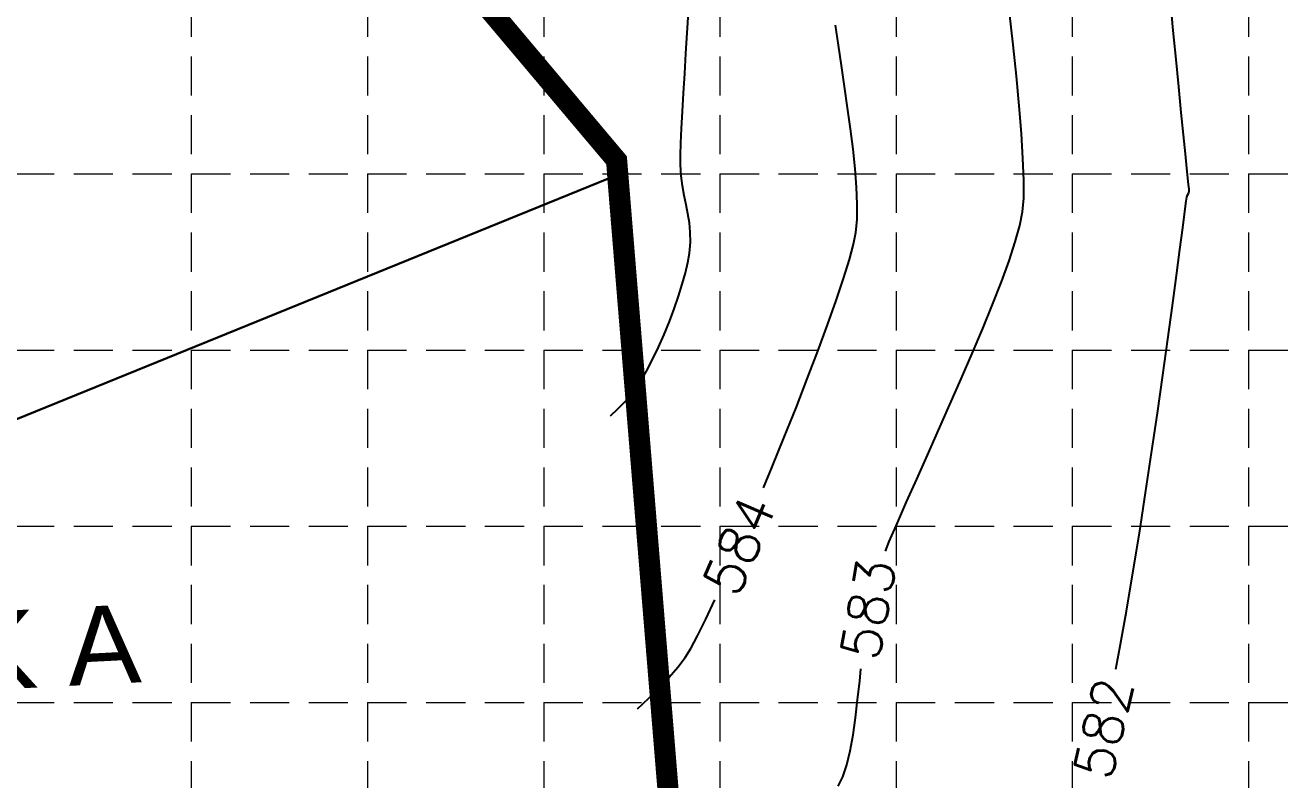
# Model space of a CAD drawing. Header units: inches. Extents: x 2547543 to 2548696, y 7125653 to 7126375.
# Drawn here: x 2548228.6 to 2548357.7, y 7126060.5 to 7126137.6 of the extents above; entities that cross this region are included whole.
import ezdxf

# ---------------------------------------------------------------- set-up
doc = ezdxf.new("R2010")
doc.units = ezdxf.units.IN
doc.header["$MEASUREMENT"] = 0
doc.linetypes.add('HIDDEN', pattern=[0.375, 0.25, -0.125])
for name, color, linetype in [('CONT-MJR', 6, 'Continuous'), ('CONT-MNR', 14, 'Continuous'), ('GRID', 254, 'HIDDEN'), ('LIMITS OF DISTURBANCE', 1, 'HIDDEN'), ('V-AREA', 6, 'Continuous'), ('V-PROP-SUBD-IDEN-N', 7, 'Continuous'), ('V-PROP-SUBD-N', 7, 'Continuous')]:
    doc.layers.add(name, color=color, linetype=linetype)
doc.styles.add('L80', font='simplex', dxfattribs={"height": 3.2})
doc.styles.get("Standard").update_dxf_attribs({"font": 'ARIAL.TTF'})

msp = doc.modelspace()

# ---------------------------------------------------------------- linework, layer by layer
at = {"layer": 'CONT-MJR', "color": 35, "extrusion": (0.998211618271743, -0.05977930367032012, 0), "elevation": 2117743.426408497}
msp.add_lwpolyline([(7265727.90369348, 585.0000000000009), (7265729.987020735, 585.0000000000009)], dxfattribs=at)
at = {"layer": 'CONT-MJR', "color": 35, "extrusion": (0.998074186053332, -0.06203159786736852, 0), "elevation": 2101343.051882171}
msp.add_lwpolyline([(7270485.953213707, 585), (7270488.055757533, 585)], dxfattribs=at)
at = {"layer": 'CONT-MJR', "color": 35, "elevation": 585}
for points in [[(2548295.986890544, 7126132.61146849), (2548296.117076227, 7126134.68279021)], [(2548295.863066105, 7126130.613386016), (2548295.986890544, 7126132.61146849)], [(2548295.658992047, 7126127.021203795), (2548295.751725682, 7126128.734609035)], [(2548295.55383623, 7126124.274773517), (2548295.590987972, 7126125.519236539)], [(2548295.553659592, 7126123.333880977), (2548295.55383623, 7126124.274773517)], [(2548296.467825815, 7126117.364772354), (2548296.318325673, 7126118.293698601)], [(2548296.564775912, 7126115.378586285), (2548296.558251608, 7126116.40171174)], [(2548296.462571589, 7126114.269465511), (2548296.564775912, 7126115.378586285)], [(2548295.356119647, 7126109.876247018), (2548295.737284759, 7126111.110264398)], [(2548294.916567192, 7126108.590740161), (2548295.356119647, 7126109.876247018)], [(2548294.425415839, 7126107.277135249), (2548294.916567192, 7126108.590740161)], [(2548290.77508372, 7126100.11536599), (2548291.433271137, 7126101.106339465)], [(2548289.162395151, 7126098.37499379), (2548290.166150025, 7126099.396327604)]]:
    msp.add_lwpolyline(points, dxfattribs=at)
at = {"layer": 'CONT-MJR', "color": 35, "extrusion": (0.9982486087267628, -0.05915839057211335, 0), "elevation": 2122262.381835322}
msp.add_lwpolyline([(7264401.170305124, 585.0000000000009), (7264403.052378352, 585.0000000000009)], dxfattribs=at)
at = {"layer": 'CONT-MJR', "color": 35, "extrusion": (0.9989765848150178, -0.04523033264661629, 0), "elevation": 2223370.598867722}
msp.add_lwpolyline([(7234092.791432356, 585), (7234094.294938321, 585)], dxfattribs=at)
at = {"layer": 'CONT-MJR', "color": 35, "extrusion": (0.9980109762421588, 0.063040394194303, 0), "elevation": 2992460.557306441}
msp.add_lwpolyline([(6951302.59954437, 585), (6951303.749042291, 585)], dxfattribs=at)
at = {"layer": 'CONT-MJR', "color": 35, "extrusion": (0.9915581902237264, 0.1296624671994512, 0), "elevation": 3450773.98348325}
msp.add_lwpolyline([(6735545.460042912, 585.0000000000009), (6735546.520690227, 585.0000000000009)], dxfattribs=at)
at = {"layer": 'CONT-MJR', "color": 35, "extrusion": (0.9840114449327054, 0.1781052392307685, 0), "elevation": 3776751.70603798}
msp.add_lwpolyline([(6558318.930113797, 585), (6558319.928177388, 585)], dxfattribs=at)
at = {"layer": 'CONT-MJR', "color": 35, "extrusion": (0.9794658349560675, 0.2016102134164175, 0), "elevation": 3932667.416820319}
msp.add_lwpolyline([(6466027.778808733, 585.0000000000005), (6466028.736931933, 585.0000000000005)], dxfattribs=at)
at = {"layer": 'CONT-MJR', "color": 35, "extrusion": (0.9806619319474816, 0.1957094152794725, 0), "elevation": 3893665.635176015}
msp.add_lwpolyline([(6489587.35076641, 585.0000000000009), (6489588.289644862, 585.0000000000009)], dxfattribs=at)
at = {"layer": 'CONT-MJR', "color": 35, "extrusion": (0.9956208748437878, 0.09348301222837697, 0), "elevation": 3203308.075409936}
msp.add_lwpolyline([(6856687.807794344, 585.0000000000009), (6856688.77509087, 585.0000000000009)], dxfattribs=at)
at = {"layer": 'CONT-MJR', "color": 35, "extrusion": (0.9848675824993258, -0.1733085253007872, 0), "elevation": 1274718.221418502}
msp.add_lwpolyline([(7459919.48150875, 585.0000000000005), (7459920.435139942, 585.0000000000005)], dxfattribs=at)
at = {"layer": 'CONT-MJR', "color": 35, "extrusion": (0.9745499025097358, -0.2241706660521505, 0), "elevation": 885976.3364902027}
msp.add_lwpolyline([(7516005.240978585, 585.0000000000005), (7516006.329546934, 585.0000000000005)], dxfattribs=at)
at = {"layer": 'CONT-MJR', "color": 35, "extrusion": (0.9647931438535359, -0.2630098659237152, 0), "elevation": 584340.7281753907}
msp.add_lwpolyline([(7545450.06171884, 585.0000000000009), (7545451.263154086, 585.0000000000009)], dxfattribs=at)
at = {"layer": 'CONT-MJR', "color": 35, "extrusion": (0.9263690879036034, -0.3766169313462234, 0), "elevation": -323151.4725763621}
msp.add_lwpolyline([(7561134.902194451, 585), (7561136.325289815, 585)], dxfattribs=at)
at = {"layer": 'CONT-MJR', "color": 35, "extrusion": (0.9147568122351807, -0.404004918867742, 0), "elevation": -547912.6647821423}
msp.add_lwpolyline([(7548175.815869, 585.0000000000005), (7548177.236603728, 585.0000000000005)], dxfattribs=at)
at = {"layer": 'CONT-MJR', "color": 35, "extrusion": (0.901077255147123, -0.4336585987346807, 0), "elevation": -794087.4149303571}
msp.add_lwpolyline([(7526258.738944113, 585.0000000000009), (7526260.134552055, 585.0000000000009)], dxfattribs=at)
at = {"layer": 'CONT-MJR', "color": 35, "extrusion": (0.8842292780039719, -0.4670530846922807, 0), "elevation": -1074993.552245443}
msp.add_lwpolyline([(7491295.888681366, 585.0000000000009), (7491297.236841835, 585.0000000000009)], dxfattribs=at)
at = {"layer": 'CONT-MJR', "color": 35, "extrusion": (0.862492666077222, -0.5060695613875682, 0), "elevation": -1408420.189064909}
msp.add_lwpolyline([(7435822.669865788, 585), (7435823.948976869, 585)], dxfattribs=at)
at = {"layer": 'CONT-MJR', "color": 35, "extrusion": (0.7631158662208264, -0.6462616921356532, 0), "elevation": -2660684.396673942}
msp.add_lwpolyline([(7084901.828433008, 585), (7084902.77067313, 585)], dxfattribs=at)
at = {"layer": 'CONT-MJR', "color": 35, "extrusion": (0.6892889185528216, -0.7244865676879605, 0), "elevation": -3406255.071798774}
msp.add_lwpolyline([(6758140.872912062, 585), (6758141.91114058, 585)], dxfattribs=at)
at = {"layer": 'CONT-MNR', "color": 35}
for points, elevation in [([(2548345.893471857, 7126137.032804344), (2548345.599712403, 7126140.078020265)], 582), ([(2548311.9967755, 7126133.438044328), (2548311.68341141, 7126135.536582701)], 584), ([(2548312.922670255, 7126126.990648702), (2548312.630054141, 7126129.132155618)], 584), ([(2548313.181071942, 7126124.900662364), (2548312.922670255, 7126126.990648702)], 584), ([(2548347.1357246, 7126124.433452896), (2548346.943270176, 7126126.361401344)], 582), ([(2548330.612884956, 7126119.88473945), (2548330.623326062, 7126121.728697493)], 583), ([(2548347.421306594, 7126121.5854919), (2548347.382479865, 7126121.972990748)], 582), ([(2548347.458136891, 7126121.296869067), (2548347.421306594, 7126121.5854919)], 582), ([(2548347.499060001, 7126121.031666754), (2548347.458136891, 7126121.296869067)], 582), ([(2548347.52609997, 7126120.794120723), (2548347.499060001, 7126121.031666754)], 582), ([(2548347.521280843, 7126120.588466739), (2548347.52609997, 7126120.794120723)], 582), ([(2548347.084535199, 7126118.527695257), (2548347.223243714, 7126119.589623613)], 582), ([(2548347.223243714, 7126119.589623613), (2548347.277632927, 7126119.982115231)], 582), ([(2548330.223925624, 7126117.096432235), (2548330.501711092, 7126118.482132996)], 583), ([(2548313.242955961, 7126115.196452025), (2548313.482141341, 7126116.375799254)], 584), ([(2548329.75478015, 7126115.419974737), (2548330.223925624, 7126117.096432235)], 583), ([(2548346.579094562, 7126114.660612544), (2548346.867740957, 7126116.862601217)], 582), ([(2548312.812488481, 7126113.616639353), (2548313.242955961, 7126115.196452025)], 584), ([(2548312.21118809, 7126111.685369578), (2548312.812488481, 7126113.616639353)], 584), ([(2548346.224829589, 7126111.98800029), (2548346.579094562, 7126114.660612544)], 582), ([(2548328.335972201, 7126111.349802216), (2548329.117665423, 7126113.491513674)], 583), ([(2548327.433091235, 7126109.03359353), (2548328.335972201, 7126111.349802216)], 583), ([(2548326.432413282, 7126106.581640787), (2548327.433091235, 7126109.03359353)], 583), ([(2548345.344378212, 7126105.49598925), (2548345.811179614, 7126108.911035508)], 582), ([(2548308.506641228, 7126101.425886219), (2548309.586781358, 7126104.272901019)], 584), ([(2548321.919546684, 7126096.191452649), (2548323.077505042, 7126098.79884992)], 583), ([(2548304.936495842, 7126092.442382731), (2548306.16104928, 7126095.461618736)], 584), ([(2548319.684491076, 7126091.189476657), (2548320.78074511, 7126093.642077172)], 583), ([(2548342.431274906, 7126085.669022653), (2548343.070329823, 7126089.780410506)], 582), ([(2548317.713188644, 7126086.729613191), (2548318.654175336, 7126088.872404272)], 583), ([(2548341.776470012, 7126081.617179638), (2548342.431274906, 7126085.669022653)], 582), ([(2548298.15286971, 7126076.895060388), (2548299.072581592, 7126078.847336447)], 584), ([(2548340.444544588, 7126073.957212331), (2548341.112148714, 7126077.691152513)], 582), ([(2548340.023981658, 7126071.758019378), (2548340.444544588, 7126073.957212331)], 582), ([(2548294.406208695, 7126070.959895751), (2548295.28881852, 7126071.99110988)], 584), ([(2548313.859126892, 7126070.553656619), (2548313.988696436, 7126071.798013567)], 583), ([(2548313.430343449, 7126066.814231442), (2548313.653607974, 7126068.658511384)], 583), ([(2548311.678608702, 7126059.803544829), (2548312.148841839, 7126060.773041006)], 583)]:
    msp.add_lwpolyline(points, dxfattribs=dict(at, elevation=elevation))
at = {"layer": 'CONT-MNR', "color": 35, "extrusion": (0.9938075844662735, 0.1111147382542523, 0), "elevation": 3324367.914057591}
msp.add_lwpolyline([(6798850.597929595, 583.0000000000009), (6798853.905526365, 583.0000000000009)], dxfattribs=at)
at = {"layer": 'CONT-MNR', "color": 35, "extrusion": (0.9896282839196704, 0.143651869692699, 0), "elevation": 3545564.011660572}
msp.add_lwpolyline([(6686155.544165521, 584.0000000000005), (6686157.583690998, 584.0000000000005)], dxfattribs=at)
at = {"layer": 'CONT-MNR', "color": 35, "extrusion": (0.995289831209536, 0.0969440657848298, 0), "elevation": 3227179.451477014}
msp.add_lwpolyline([(6845521.73179919, 582), (6845524.712616621, 582)], dxfattribs=at)
at = {"layer": 'CONT-MNR', "color": 35, "extrusion": (0.9946444128848504, 0.1033561411670901, 0), "elevation": 3271211.614035705}
msp.add_lwpolyline([(6824582.205630489, 583.0000000000009), (6824585.412842389, 583.0000000000009)], dxfattribs=at)
at = {"layer": 'CONT-MNR', "color": 35, "extrusion": (0.9890557232928047, 0.1475424556585222, 0), "elevation": 3571829.791945891}
msp.add_lwpolyline([(6672156.682530812, 584), (6672158.852057646, 584)], dxfattribs=at)
at = {"layer": 'CONT-MNR', "color": 35, "extrusion": (0.9952152431487138, 0.09770680531286755, 0), "elevation": 3232424.759411219}
msp.add_lwpolyline([(6843043.653544519, 582.0000000000009), (6843046.482913569, 582.0000000000009)], dxfattribs=at)
at = {"layer": 'CONT-MNR', "color": 35, "extrusion": (0.9956318037438598, 0.09336654311769496, 0), "elevation": 3202540.613630661}
msp.add_lwpolyline([(6857072.225830333, 583.0000000000009), (6857075.274725847, 583.0000000000009)], dxfattribs=at)
at = {"layer": 'CONT-MNR', "color": 35, "extrusion": (0.9896526299545096, 0.143484047977893, 0), "elevation": 3544430.150574254}
msp.add_lwpolyline([(6686750.225359896, 584.0000000000005), (6686752.408050785, 584.0000000000005)], dxfattribs=at)
at = {"layer": 'CONT-MNR', "color": 35, "extrusion": (0.9951524442716797, 0.0983443575407423, 0), "elevation": 3236808.006969995}
msp.add_lwpolyline([(6840968.831536518, 582), (6840971.436542144, 582)], dxfattribs=at)
at = {"layer": 'CONT-MNR', "color": 35, "extrusion": (0.9967825644810088, 0.08015309817258444, 0), "elevation": 3111312.414283509}
msp.add_lwpolyline([(6898942.0830674, 583.0000000000009), (6898944.915922506, 583.0000000000009)], dxfattribs=at)
at = {"layer": 'CONT-MNR', "color": 35, "extrusion": (0.9950992971583761, 0.0988806795835564, 0), "elevation": 3240494.469577509}
msp.add_lwpolyline([(6839221.056127019, 582), (6839223.363853294, 582)], dxfattribs=at)
at = {"layer": 'CONT-MNR', "color": 35, "extrusion": (0.9980763660679491, 0.06199651197121608, 0), "elevation": 2985223.317898237}
msp.add_lwpolyline([(6954428.297715086, 583.0000000000005), (6954430.857163631, 583.0000000000005)], dxfattribs=at)
at = {"layer": 'CONT-MNR', "color": 35, "extrusion": (0.9945349368325475, 0.1044043074757022, 0), "elevation": 3278384.623805946}
msp.add_lwpolyline([(6821123.288475364, 584.0000000000009), (6821125.305040069, 584.0000000000009)], dxfattribs=at)
at = {"layer": 'CONT-MNR', "color": 35, "extrusion": (0.9993638110673668, 0.03566473228426561, 0), "elevation": 2800860.627265896}
msp.add_lwpolyline([(7030702.639468381, 583), (7030704.868817589, 583)], dxfattribs=at)
at = {"layer": 'CONT-MNR', "color": 35, "extrusion": (0.9950182914076192, 0.09969252612037786, 0), "elevation": 3246073.359121258}
msp.add_lwpolyline([(6836571.50032295, 582), (6836572.994740376, 582)], dxfattribs=at)
at = {"layer": 'CONT-MNR', "color": 35, "extrusion": (0.9968998744416897, 0.07868062238024973, 0), "elevation": 3101101.084680126}
msp.add_lwpolyline([(6903526.241675854, 584.0000000000009), (6903528.135727701, 584.0000000000009)], dxfattribs=at)
at = {"layer": 'CONT-MNR', "color": 35, "extrusion": (0.9949941831231197, 0.0999328552136678, 0), "elevation": 3247724.537506315}
msp.add_lwpolyline([(6835786.281344155, 582.0000000000009), (6835787.259731256, 582.0000000000009)], dxfattribs=at)
at = {"layer": 'CONT-MNR', "color": 35, "extrusion": (0.9990980334884969, 0.04246315437433189, 0), "elevation": 2848612.623568488}
msp.add_lwpolyline([(7011482.313699627, 584), (7011484.053162897, 584)], dxfattribs=at)
at = {"layer": 'CONT-MNR', "color": 35, "extrusion": (0.925658313961733, -0.3783605235665079, 0), "elevation": -337343.6430282053}
msp.add_lwpolyline([(7560546.217928282, 582.0000000000009), (7560546.447412837, 582.0000000000009)], dxfattribs=at)
at = {"layer": 'CONT-MNR', "color": 35, "extrusion": (0.887900149342786, -0.4600362211794394, 0), "elevation": -1015595.400484392}
msp.add_lwpolyline([(7499615.276765424, 582.0000000000005), (7499615.480221714, 582.0000000000005)], dxfattribs=at)
at = {"layer": 'CONT-MNR', "color": 35, "extrusion": (0.9587623862579946, -0.2842088786383632, 0), "elevation": 417953.0090279817}
msp.add_lwpolyline([(7556519.149112948, 582), (7556519.371564673, 582)], dxfattribs=at)
at = {"layer": 'CONT-MNR', "color": 35, "extrusion": (0.9999537797926188, -0.009614482745059164, 0), "elevation": 2479681.880163068}
msp.add_lwpolyline([(7150289.060850318, 584.0000000000009), (7150290.615609088, 584.0000000000009)], dxfattribs=at)
at = {"layer": 'CONT-MNR', "color": 35, "extrusion": (0.9968734652415903, -0.07901451953422212, 0), "elevation": 1977296.229811898}
msp.add_lwpolyline([(7305193.535213167, 583), (7305194.942218672, 583)], dxfattribs=at)
at = {"layer": 'CONT-MNR', "color": 35, "extrusion": (0.9961752830910577, -0.0873773732636256, 0), "elevation": 1915905.573988663}
msp.add_lwpolyline([(7321525.936323437, 584), (7321527.280020469, 584)], dxfattribs=at)
at = {"layer": 'CONT-MNR', "color": 35, "extrusion": (0.9916303206155068, -0.1291096713495443, 0), "elevation": 1606967.415368598}
msp.add_lwpolyline([(7395489.775783492, 582.0000000000009), (7395491.454931461, 582.0000000000009)], dxfattribs=at)
at = {"layer": 'CONT-MNR', "color": 35, "extrusion": (0.9495227184376701, -0.3136982740958854, 0), "elevation": 184246.8879802991}
msp.add_lwpolyline([(7565813.100397354, 583.0000000000009), (7565815.131376736, 583.0000000000009)], dxfattribs=at)
at = {"layer": 'CONT-MNR', "color": 35, "extrusion": (0.9477742114834139, -0.3189420700487676, 0), "elevation": 142407.7842418617}
msp.add_lwpolyline([(7566706.49850626, 584), (7566708.855310774, 584)], dxfattribs=at)
at = {"layer": 'CONT-MNR', "color": 35, "extrusion": (0.991084359693795, -0.1332358509198646, 0), "elevation": 1576172.492041867}
msp.add_lwpolyline([(7402106.109792464, 582), (7402109.21443714, 582)], dxfattribs=at)
at = {"layer": 'CONT-MNR', "color": 35, "extrusion": (0.942537767850539, -0.3340996201364553, 0), "elevation": 21049.33398141433}
msp.add_lwpolyline([(7568014.547837744, 584.0000000000009), (7568017.186627458, 584.0000000000009)], dxfattribs=at)
at = {"layer": 'CONT-MNR', "color": 35, "extrusion": (0.9384035895782343, -0.3455411741987995, 0), "elevation": -71019.574329047}
msp.add_lwpolyline([(7567707.716237602, 584.0000000000009), (7567710.584503542, 584.0000000000009)], dxfattribs=at)
at = {"layer": 'CONT-MNR', "color": 35, "extrusion": (0.9213967046898254, -0.3886233556886807, 0), "elevation": -421351.8754528593}
msp.add_lwpolyline([(7556307.52475583, 583), (7556310.291146911, 583)], dxfattribs=at)
at = {"layer": 'CONT-MNR', "color": 35, "extrusion": (0.9904315658218387, -0.1380047586994779, 0), "elevation": 1540525.200246286}
msp.add_lwpolyline([(7409599.886463161, 582.0000000000009), (7409603.608938098, 582.0000000000009)], dxfattribs=at)
at = {"layer": 'CONT-MNR', "color": 35, "extrusion": (0.9180275747540636, -0.3965165469323724, 0), "elevation": -486185.2166528199}
msp.add_lwpolyline([(7552410.333748944, 583.0000000000009), (7552413.173730465, 583.0000000000009)], dxfattribs=at)
at = {"layer": 'CONT-MNR', "color": 35, "extrusion": (0.9319864531822082, -0.3624931048790412, 0), "elevation": -208173.6248338507}
msp.add_lwpolyline([(7565171.086727832, 584.0000000000005), (7565174.255690425, 584.0000000000005)], dxfattribs=at)
at = {"layer": 'CONT-MNR', "color": 35, "extrusion": (0.915572937487206, -0.4021519565301764, 0), "elevation": -532598.928647107}
msp.add_lwpolyline([(7549276.321576727, 583), (7549279.190453455, 583)], dxfattribs=at)
at = {"layer": 'CONT-MNR', "color": 35, "extrusion": (0.9900082698742394, -0.1410093102621787, 0), "elevation": 1518035.755879789}
msp.add_lwpolyline([(7414236.138208088, 582.0000000000009), (7414240.06988843, 582.0000000000009)], dxfattribs=at)
at = {"layer": 'CONT-MNR', "color": 35, "extrusion": (0.9292695872104553, -0.369402266216262, 0), "elevation": -264332.3984312573}
msp.add_lwpolyline([(7563413.858945209, 584), (7563417.098949312, 584)], dxfattribs=at)
at = {"layer": 'CONT-MNR', "color": 35, "extrusion": (0.9895013035515158, -0.1445239435866981, 0), "elevation": 1491698.20994107}
msp.add_lwpolyline([(7419575.867826858, 582.0000000000009), (7419579.942267545, 582.0000000000009)], dxfattribs=at)
at = {"layer": 'CONT-MNR', "color": 35, "extrusion": (0.9130462014575624, -0.4078561437613957, 0), "elevation": -579686.4639855027}
msp.add_lwpolyline([(7545801.017831179, 583.0000000000005), (7545803.809995993, 583.0000000000005)], dxfattribs=at)
at = {"layer": 'CONT-MNR', "color": 35, "extrusion": (0.9888878058925812, -0.1486637392135585, 0), "elevation": 1460634.234752671}
msp.add_lwpolyline([(7425749.497177885, 582.0000000000009), (7425753.647963863, 582.0000000000009)], dxfattribs=at)
at = {"layer": 'CONT-MNR', "color": 35, "extrusion": (0.9240981668466319, -0.3821551753289423, 0), "elevation": -368389.1863469938}
msp.add_lwpolyline([(7559054.552756773, 584.0000000000009), (7559056.882583699, 584.0000000000009)], dxfattribs=at)
at = {"layer": 'CONT-MNR', "color": 35, "extrusion": (0.9137375075161343, -0.4063050176384764, 0), "elevation": -566871.3295725272}
msp.add_lwpolyline([(7546769.340342307, 583.0000000000009), (7546771.876160706, 583.0000000000009)], dxfattribs=at)
at = {"layer": 'CONT-MNR', "color": 35, "extrusion": (0.9189331138526424, -0.3944134027452498, 0), "elevation": -468890.5840182225}
msp.add_lwpolyline([(7553485.628565356, 583), (7553487.728562172, 583)], dxfattribs=at)
at = {"layer": 'CONT-MNR', "color": 35, "extrusion": (0.9244397408565612, -0.3813281598899483, 0), "elevation": -361611.4032315742}
msp.add_lwpolyline([(7559379.927029925, 583), (7559380.974244995, 583)], dxfattribs=at)
at = {"layer": 'CONT-MNR', "color": 35, "extrusion": (0.9859843266616574, -0.1668379680335332, 0), "elevation": 1323724.073525192}
msp.add_lwpolyline([(7451360.967056872, 582.0000000000009), (7451364.9488921, 582.0000000000009)], dxfattribs=at)
at = {"layer": 'CONT-MNR', "color": 35, "extrusion": (0.8959139692143349, -0.4442275990600042, 0), "elevation": -882544.1169305849}
msp.add_lwpolyline([(7516374.30214815, 584), (7516376.20611847, 584)], dxfattribs=at)
at = {"layer": 'CONT-MNR', "color": 35, "extrusion": (0.881033092307472, -0.4730546377102053, 0), "elevation": -1125888.660384472}
msp.add_lwpolyline([(7483790.418737071, 584), (7483791.919390833, 584)], dxfattribs=at)
at = {"layer": 'CONT-MNR', "color": 35, "extrusion": (0.8490129408479025, -0.528372052887732, 0), "elevation": -1601681.490084526}
msp.add_lwpolyline([(7396576.587433453, 584.0000000000009), (7396577.635060945, 584.0000000000009)], dxfattribs=at)
at = {"layer": 'CONT-MNR', "color": 35, "extrusion": (0.7942095503812352, -0.6076439665488634, 0), "elevation": -2306234.195019588}
msp.add_lwpolyline([(7208050.689279159, 584), (7208051.931497885, 584)], dxfattribs=at)
at = {"layer": 'CONT-MNR', "color": 35, "extrusion": (0.7065486703025162, -0.707664451907644, 0), "elevation": -3242373.024645788}
msp.add_lwpolyline([(6838250.34233466, 584), (6838251.872594326, 584)], dxfattribs=at)
at = {"layer": 'CONT-MNR', "color": 35, "extrusion": (0.731032316484177, -0.6823428407009032, 0), "elevation": -2999537.938957067}
msp.add_lwpolyline([(6948197.151545692, 584), (6948198.605317878, 584)], dxfattribs=at)
at = {"layer": 'CONT-MNR', "color": 35, "extrusion": (0.9941712082917161, -0.1078128406257306, 0), "elevation": 1765178.359545615}
msp.add_lwpolyline([(7359273.222402803, 583), (7359275.128659207, 583)], dxfattribs=at)
at = {"layer": 'CONT-MNR', "color": 35, "extrusion": (0.6850631149464008, -0.7284837187885084, 0), "elevation": -3445484.029084513}
msp.add_lwpolyline([(6738194.788382457, 584), (6738196.374454692, 584)], dxfattribs=at)
at = {"layer": 'CONT-MNR', "color": 35, "extrusion": (0.9898490688409722, -0.1421225559672365, 0), "elevation": 1509670.846508532}
msp.add_lwpolyline([(7415901.648673432, 583), (7415903.418691593, 583)], dxfattribs=at)
at = {"layer": 'CONT-MNR', "color": 35, "extrusion": (0.9842805738202738, -0.1766118682309671, 0), "elevation": 1249707.494120087}
msp.add_lwpolyline([(7464108.115520931, 583.0000000000005), (7464109.759826367, 583.0000000000005)], dxfattribs=at)
at = {"layer": 'CONT-MNR', "color": 35, "extrusion": (0.9733945746368959, -0.2291353357024113, 0), "elevation": 847681.0006123709}
msp.add_lwpolyline([(7520378.540835952, 583.0000000000009), (7520380.023791764, 583.0000000000009)], dxfattribs=at)
at = {"layer": 'CONT-MNR', "color": 35, "extrusion": (0.9508272851191055, -0.3097216070490262, 0), "elevation": 215909.7275640336}
msp.add_lwpolyline([(7564920.352426185, 583.0000000000009), (7564921.643071278, 583.0000000000009)], dxfattribs=at)
at = {"layer": 'GRID', "color": 252, "linetype": 'HIDDEN', "lineweight": 0, "ltscale": 16}
for p, q in [((2548245.583313592, 7126356.376313465), (2548245.583313592, 7125726.296813901)), ((2548263.583313592, 7126356.376313465), (2548263.583313592, 7125726.296813901)), ((2548281.583313592, 7126356.376313465), (2548281.583313592, 7125726.296813901)), ((2548299.583313591, 7126356.376313465), (2548299.583313591, 7125726.296813901)), ((2548317.583313591, 7126356.376313465), (2548317.583313591, 7125726.296813901)), ((2548335.583313591, 7126356.376313465), (2548335.583313591, 7125726.296813901)), ((2548353.58331359, 7126356.376313465), (2548353.58331359, 7125726.296813901)), ((2547561.583313602, 7126122.376313468), (2548677.583313586, 7126122.376313468)), ((2547561.583313602, 7126104.376313468), (2548677.583313586, 7126104.376313468)), ((2547561.583313602, 7126086.376313468), (2548677.583313586, 7126086.376313468)), ((2547561.583313602, 7126068.376313468), (2548677.583313586, 7126068.376313468))]:
    msp.add_line(p, q, dxfattribs=at)
at = {"layer": 'LIMITS OF DISTURBANCE', "color": 1, "ltscale": 60, "const_width": 2}
msp.add_lwpolyline([(2547967.954697454, 7126013.196141268), (2547973.363180194, 7125907.08563582), (2547973.905160983, 7125899.71725772), (2547973.905160983, 7125899.71725772), (2548217.576583167, 7125914.470785707), (2548235.181018622, 7125907.431437847), (2548305.145239341, 7125928.501275192), (2548299.352715652, 7125944.690279533), (2548299.352715652, 7125944.690279533), (2548297.334525043, 7126023.04580101), (2548289.109176521, 7126123.768545461), (2548242.752504996, 7126178.872915617), (2548190.989095759, 7126165.783801441), (2548158.767342761, 7126105.378208232), (2548157.321084304, 7126106.061658075, 0.5593995445289427), (2548084.211959569, 7126057.953686372), (2548033.93825647, 7126055.827996069), (2548036.387905852, 7126016.034942284), (2547967.954697454, 7126013.196141268)], format="xyb", close=True, dxfattribs=at)
at = {"layer": 'V-AREA', "color": 7}
for p, q in [((2548242.352204377, 7126177.704914558), (2548288.09973519, 7126123.364126906)), ((2548288.099735191, 7126123.364126904), (2548242.352204377, 7126177.704914558)), ((2548288.09973519, 7126123.364126906), (2548288.218328259, 7126121.913855108)), ((2548288.218328259, 7126121.913855108), (2548288.099735191, 7126123.364126904)), ((2548288.218328259, 7126121.913855109), (2548181.75149822, 7126078.611903364)), ((2548181.751498219, 7126078.611903364), (2548288.218328259, 7126121.913855108)), ((2548288.218328259, 7126121.913855108), (2548296.281546575, 7126023.308951806)), ((2548296.281546575, 7126023.308951808), (2548288.218328259, 7126121.913855109))]:
    msp.add_line(p, q, dxfattribs=at)
at = {"layer": 'V-PROP-SUBD-N'}
for p, q in [((2548242.352204376, 7126177.704914559), (2548288.099735191, 7126123.364126904)), ((2548288.099735191, 7126123.364126904), (2548296.281546575, 7126023.308951808)), ((2548181.75149822, 7126078.611903364), (2548288.21832826, 7126121.913855109))]:
    msp.add_line(p, q, dxfattribs=at)

# ---------------------------------------------------------------- texts
at = {"layer": 'CONT-MNR', "color": 35, "char_height": 4, "attachment_point": 1, "style": 'L80'}
for s, insert, width, rotation in [('\\Fsimplex.shx;\\W1.0000000000;\\T1.0000000000;\\o\\l584', (2548297.702645164, 7126080.526390582, 584), 15.04761904761905, 66.69257875297086), ('\\Fsimplex.shx;\\W1.0000000000;\\T1.0000000000;\\o\\l583', (2548311.852111603, 7126073.198380475, 583), 15.04761904761904, 79.80296402040779), ('\\Fsimplex.shx;\\W1.0000000000;\\T1.0000000000;\\o\\l582', (2548335.646845002, 7126061.18787399, 582), 15.04761904761904, 76.94398723362896)]:
    msp.add_mtext(s, dxfattribs=dict(at, insert=insert, width=width, rotation=rotation))
at = {"layer": 'V-PROP-SUBD-IDEN-N'}
msp.add_text('BLOCK A', height=8, rotation=2.910267056895736, dxfattribs=at).set_placement((2548192.168944181, 7126067.982323505))

doc.saveas('drawing.dxf')
